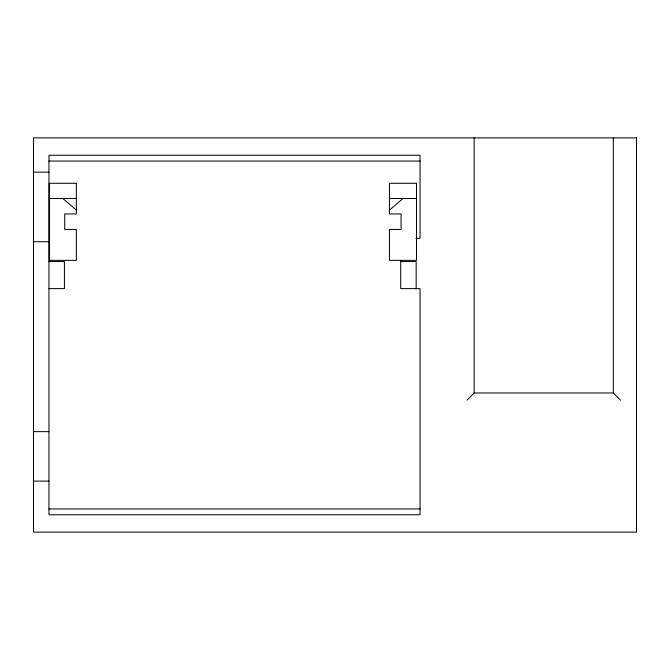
<?xml version="1.0" encoding="UTF-8"?>
<svg xmlns="http://www.w3.org/2000/svg" width="670" height="670" viewBox="0 0 670 670"><rect width="100%" height="100%" fill="white"/><g stroke="black" fill="none" stroke-linecap="round" stroke-linejoin="round"><path stroke-width="1" d="M466.998 400.141L474.151 392.98L613.31 392.98L620.47 400.141M389.446 210.12L403.005 198.496M48.96 161.06L420.04 161.06M33.5 172.165L48.96 172.165M49.295 198.496L76.355 198.479M389.446 198.479L416.505 198.496M415.97 238.369L420.04 238.369L420.04 155.256L48.96 155.256L48.96 514.744L420.04 514.744L420.04 288.619L400.71 288.619L400.71 260.354M33.5 241.736L48.96 241.736M48.96 261.56L64.421 261.56L64.421 288.619L48.96 288.619M400.71 261.56L416.171 261.56L416.171 288.619M33.5 431.631L48.96 431.631M33.5 481.11L48.96 481.11M48.96 508.94L420.04 508.94M62.796 198.496L76.355 210.12M613.31 137.869L613.31 393.198M474.151 137.869L474.151 392.98M636.5 137.869L33.5 137.869L33.5 532.131L636.5 532.131L636.5 137.869M76.355 183.279L49.295 183.279L49.295 260.354L76.355 260.354L76.355 229.45L64.73 229.45L64.73 213.948L76.355 213.948L76.355 183.279M416.505 183.279L389.446 183.279L389.446 213.948L401.07 213.948L401.07 229.45L389.446 229.45L389.446 260.354L416.505 260.354L416.505 183.279"/></g></svg>
